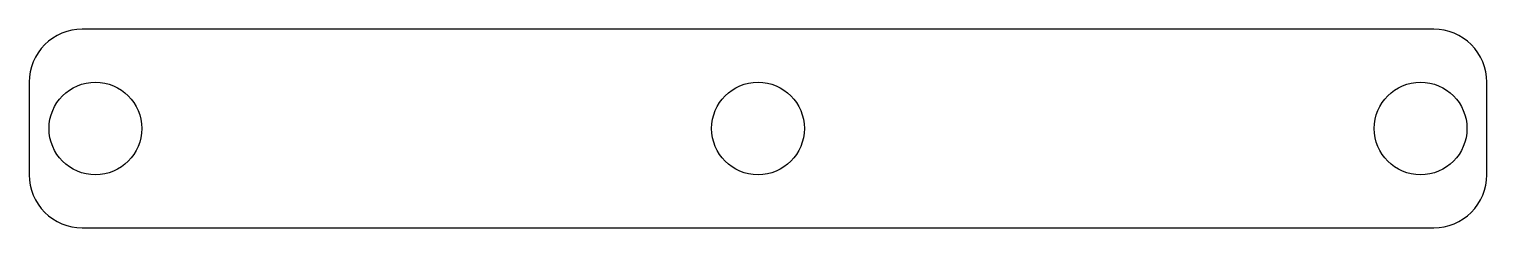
# Model space of a CAD drawing. Header units: millimetres. Extents: x 0 to 110, y 0 to 15.
import ezdxf

# ---------------------------------------------------------------- set-up
doc = ezdxf.new("R2010")
doc.units = ezdxf.units.MM
doc.layers.get('0').update_dxf_attribs({"linetype": 'CONTINUOUS'})

msp = doc.modelspace()

# ---------------------------------------------------------------- linework, layer by layer
msp.add_lwpolyline([(106, 0, 0.414214), (110, 4), (110, 11, 0.414214), (106, 15), (4, 15, 0.414214), (0, 11), (0, 4, 0.414214), (4, 0)], format="xyb", close=True)
for centre in [(5, 7.5), (55, 7.5), (105, 7.5)]:
    msp.add_circle(centre, 3.5)

doc.saveas('drawing.dxf')
